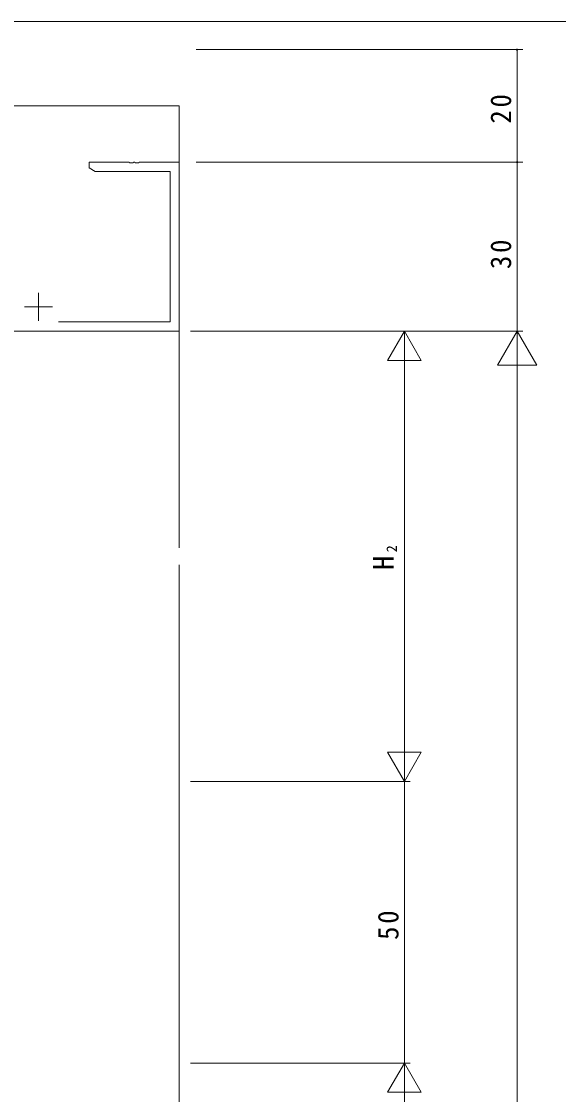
# Model space of a CAD drawing. Units: millimetres on the paper. Extents: x -420 to 373, y -297 to 267.
# Drawn here: x -295.7 to -200.3, y 73.8 to 264.4 of the extents above; entities that cross this region are included whole.
import ezdxf
from ezdxf.enums import TextEntityAlignment as Align

# ---------------------------------------------------------------- set-up
doc = ezdxf.new("R2010")
doc.units = ezdxf.units.MM
for name, color, linetype, lineweight in [('0-1_USER1', 7, 'Continuous', 9), ('0-3_YKK_11', 7, 'Continuous', 9), ('0-4_YKK_12', 2, 'Continuous', 9), ('0-7_YKK_D', 6, 'Continuous', 9)]:
    doc.layers.add(name, color=color, linetype=linetype, lineweight=lineweight)
doc.styles.add('ＭＳ ゴシック', font='')
doc.styles.get('ＭＳ ゴシック').set_extended_font_data('MS Gothic')

msp = doc.modelspace()

# ---------------------------------------------------------------- linework, layer by layer
at = {"layer": '0-1_USER1'}
msp.add_line((352.3, 264.4), (-417.7, 264.4), dxfattribs=at)
at = {"layer": '0-3_YKK_11'}
for p, q in [((-283.694, 239.4), (-276.653, 239.4)), ((-283.694, 238.4), (-283.694, 239.4)), ((-282.603, 237.77), (-283.694, 238.4)), ((-276.653, 239.4), (-276.469, 239.28)), ((-276.469, 239.28), (-275.919, 239.28)), ((-275.919, 239.28), (-275.736, 239.4)), ((-275.736, 239.4), (-275.653, 239.4)), ((-275.653, 239.4), (-275.469, 239.28)), ((-275.469, 239.28), (-274.919, 239.28)), ((-274.919, 239.28), (-274.736, 239.4)), ((-274.736, 239.4), (-267.694, 239.4)), ((-267.694, 239.4), (-267.694, 209.4)), ((-269.324, 237.77), (-282.603, 237.77)), ((-269.324, 211.03), (-269.324, 237.77)), ((-292.694, 216.2), (-292.694, 211.2)), ((-295.194, 213.7), (-290.194, 213.7)), ((-289.158, 211.03), (-269.324, 211.03)), ((-267.694, 209.4), (-329.694, 209.4))]:
    msp.add_line(p, q, dxfattribs=at)
at = {"layer": '0-4_YKK_12'}
for p, q in [((-267.694, 249.398), (-353.194, 249.4)), ((-267.694, 249.398), (-267.694, 170.9)), ((-267.694, 167.9), (-267.694, -9.1))]:
    msp.add_line(p, q, dxfattribs=at)
at = {"layer": '0-7_YKK_D'}
for p, q in [((-264.694, 259.4), (-206.694, 259.4)), ((-207.694, 259.4), (-207.694, 239.4)), ((-264.694, 239.4), (-206.694, 239.4)), ((-264.694, 239.4), (-206.694, 239.4)), ((-207.694, 239.4), (-207.694, 209.4)), ((-265.694, 209.4), (-206.694, 209.4)), ((-265.694, 209.4), (-226.694, 209.4)), ((-264.694, 209.4), (-206.694, 209.4)), ((-227.694, 209.4), (-230.694, 204.204)), ((-227.694, 209.4), (-224.694, 204.204)), ((-227.694, 209.4), (-227.694, 199.008)), ((-207.694, 209.4), (-211.194, 203.338)), ((-207.694, 209.4), (-207.694, 197.276)), ((-207.694, 209.4), (-204.194, 203.338)), ((-230.694, 204.204), (-224.694, 204.204)), ((-227.694, 135.4), (-227.694, 203.4)), ((-211.194, 203.338), (-204.194, 203.338)), ((-207.694, -213.6), (-207.694, 202.4)), ((-227.694, 129.4), (-227.694, 139.792)), ((-224.694, 134.596), (-230.694, 134.596)), ((-227.694, 129.4), (-230.694, 134.596)), ((-227.694, 129.4), (-224.694, 134.596)), ((-265.694, 129.4), (-226.694, 129.4)), ((-265.694, 129.4), (-226.694, 129.4)), ((-227.694, 129.4), (-227.694, 79.4)), ((-265.694, 79.4), (-226.694, 79.4)), ((-265.694, 79.4), (-226.694, 79.4)), ((-227.694, 79.4), (-230.694, 74.204)), ((-227.694, 79.4), (-224.694, 74.204)), ((-227.694, 79.4), (-227.694, 69.008)), ((-230.694, 74.204), (-224.694, 74.204))]:
    msp.add_line(p, q, dxfattribs=at)
for centre, start, end in [((-207.694, 259.4), 90, 270), ((-207.694, 259.4), 270, 90), ((-207.694, 239.4), 90, 270), ((-207.694, 239.4), 90, 270), ((-207.694, 239.4), 270, 90), ((-207.694, 239.4), 270, 90)]:
    msp.add_arc(centre, 0.106, start, end, dxfattribs=at)

# ---------------------------------------------------------------- texts
at = {"layer": '0-7_YKK_D', "color": 4, "style": 'ＭＳ ゴシック'}
msp.add_text('2', height=1.833, rotation=90, dxfattribs=at).set_placement((-228.494, 170.119), align=Align.BOTTOM_LEFT)
at = {"layer": '0-7_YKK_D', "color": 3, "style": 'ＭＳ ゴシック'}
msp.add_text('H', height=3.666, rotation=90, dxfattribs=at).set_placement((-228.494, 167), align=Align.BOTTOM_LEFT)
at = {"layer": '0-7_YKK_D', "color": 3, "char_height": 3.666, "attachment_point": 7, "rotation": 90, "style": 'ＭＳ ゴシック'}
for s, insert in [('\\T1.21;\\W0.95;20', (-208.694, 246.257)), ('\\T1.21;\\W0.95;30', (-208.694, 220.419)), ('\\T1.21;\\W0.95;50', (-228.694, 101.269))]:
    msp.add_mtext(s, dxfattribs=dict(at, insert=insert))

doc.saveas('drawing.dxf')
